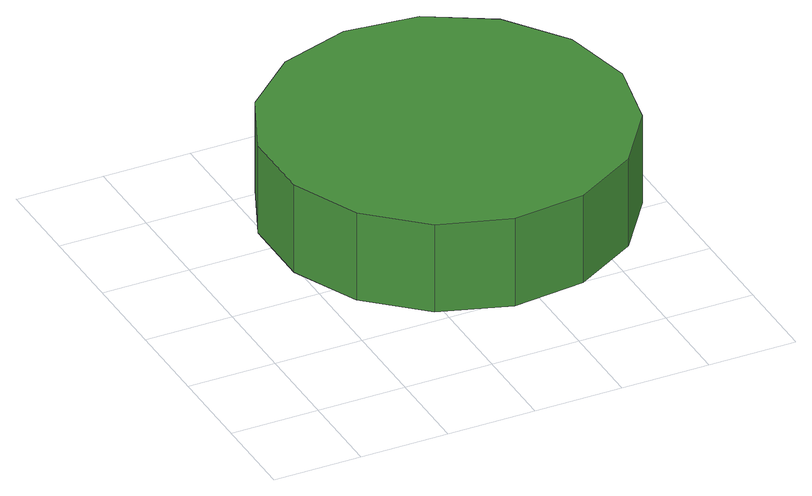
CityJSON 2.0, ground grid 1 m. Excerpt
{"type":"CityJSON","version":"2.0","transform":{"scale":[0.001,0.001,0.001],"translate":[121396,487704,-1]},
"CityObjects":{
"tree1":{"type":"SolitaryVegetationObject","attributes":{"function":"something"},"geometry":[{"type":"MultiSurface","lod":"1","boundaries":[[[0,1,2,3,4,5,6,7,8,9,10,11,12,13,14]],[[15,16,17,18,19,20,21,22,23,24,25,26,27,28,29]],[[0,29,28,1]],[[1,28,27,2]],[[2,27,26,3]],[[3,26,25,4]],[[4,25,24,5]],[[5,24,23,6]],[[6,23,22,7]],[[7,22,21,8]],[[8,21,20,9]],[[9,20,19,10]],[[10,19,18,11]],[[11,18,17,12]],[[12,17,16,13]],[[13,16,15,14]],[[14,15,29,0]]]}]}
},
"vertices":[
[4929,2903,1832],[4755,3721,1832],[4264,4398,1832],[3539,4816,1832],[2707,4904,1832],[1911,4645,1832],[1289,4085,1832],[949,3321,1832],[949,2484,1832],[1289,1720,1832],[1911,1160,1832],[2707,901,1832],[3539,989,1832],[4264,1407,1832],[4755,2084,1832],[4755,2084,767],[4264,1407,767],[3539,989,767],[2707,901,767],[1911,1160,767],[1289,1720,767],[949,2484,767],[949,3321,767],[1289,4085,767],[1911,4645,767],[2707,4904,767],[3539,4816,767],[4264,4398,767],[4755,3721,767],[4929,2903,767]
]}
